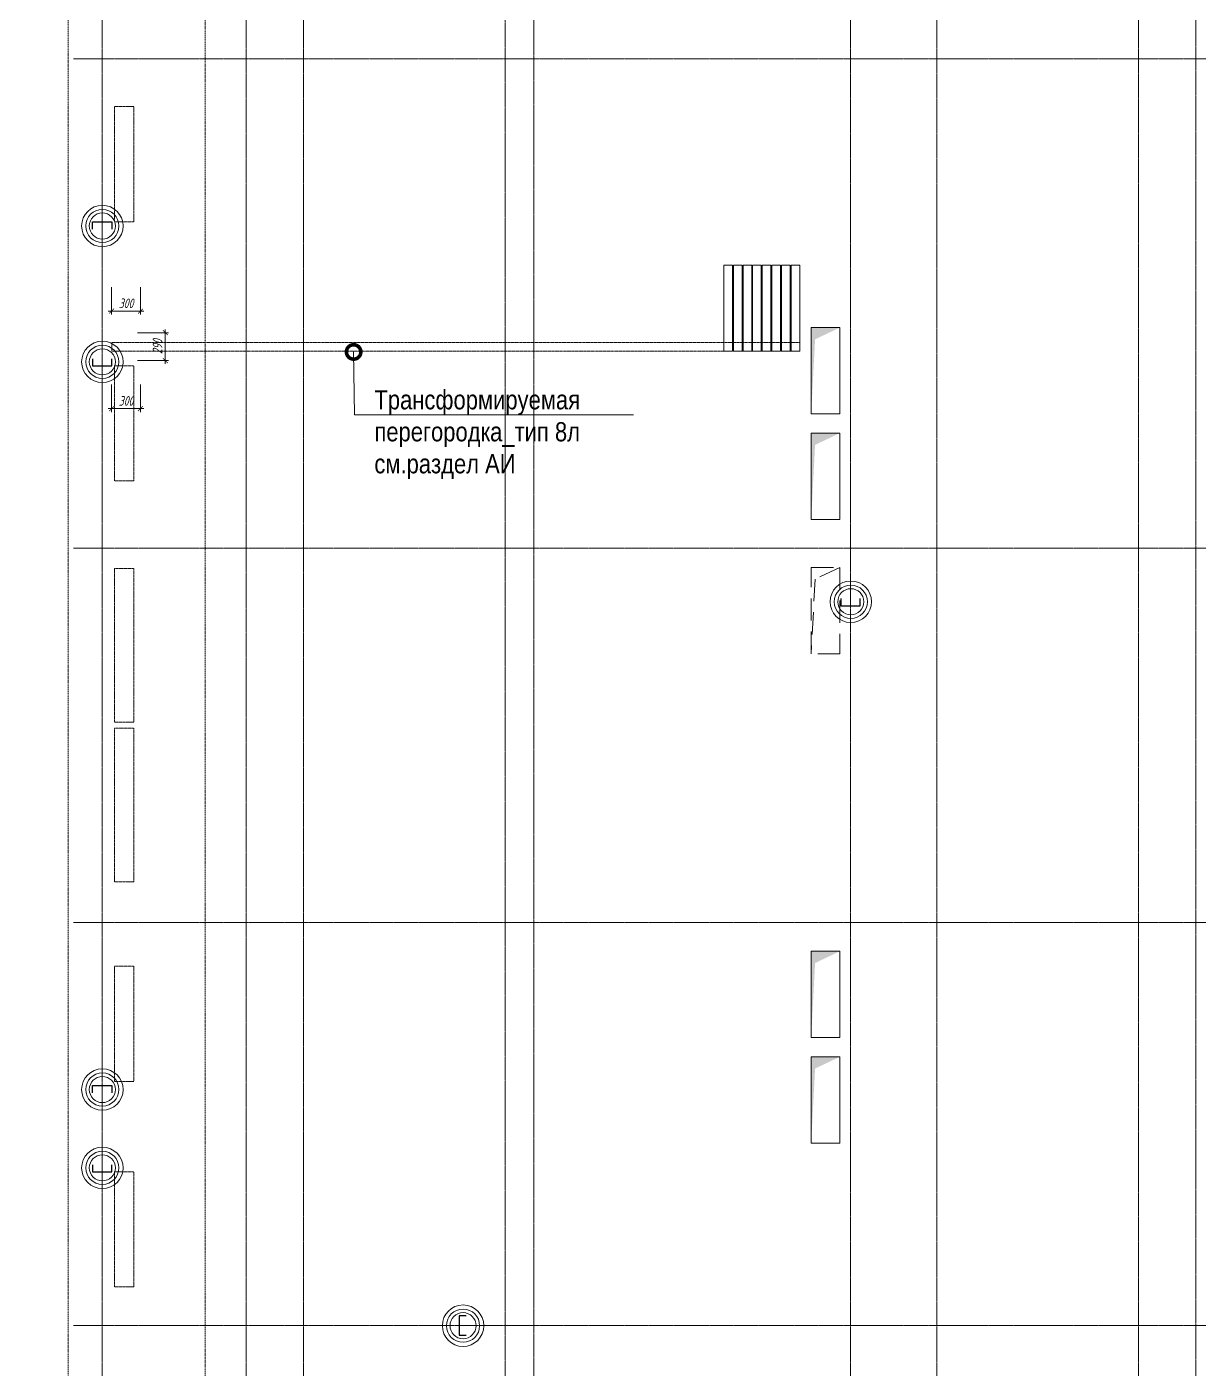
# Model space of a CAD drawing. Header units: millimetres. Extents: x -65509 to 912790, y 446 to 713294.
# Drawn here: x 211113 to 223330, y 332021 to 346010 of the extents above; entities that cross this region are included whole.
import ezdxf
from ezdxf import colors
from ezdxf.entities.mleader import LeaderData, LeaderLine
from ezdxf.math import Vec2, Vec3

# ---------------------------------------------------------------- set-up
doc = ezdxf.new("R2010")
doc.units = ezdxf.units.MM
for name, pattern in [('ADSK_Невидимые', [5, 3, -2]), ('CENTER2', [28.575, 19.05, -3.175, 3.175, -3.175]), ('DASHED', [19.05, 12.7, -6.35]), ('HIDDEN', [9.525, 6.35, -3.175]), ('HIDDEN2', [4.7625, 3.175, -1.5875])]:
    doc.linetypes.add(name, pattern=pattern)
doc.layers.get('Defpoints').update_dxf_attribs({"color": 250})
doc.layers.add('АР_Делит', color=250, linetype='Continuous', lineweight=0, plot=False)
doc.layers.add('АР_Отопительные приборы', color=1, linetype='HIDDEN2', lineweight=0, true_color=0xff0000)
for name, color, linetype, lineweight in [('АР_Разрезы марка', 7, 'Continuous', 13), ('КМ_Фахверки', 250, 'Continuous', 25), ('ОВ_Классы', 250, 'Continuous', 0), ('ОВ_Шахты', 250, 'Continuous', 5), ('РД_Оси_100', 250, 'Continuous', 0), ('ТХ_Оборудование', 250, 'Continuous', 9)]:
    doc.layers.add(name, color=color, linetype=linetype, lineweight=lineweight)
doc.styles.add('style1', font='ARIALN.TTF')
doc.styles.add('T_dim', font='romans.shx', dxfattribs={"width": 0.7, "oblique": 15})
doc.dimstyles.new('1-50', dxfattribs={"dimscale": 50, "dimtxt": 2, "dimasz": 1, "dimexe": 0.7, "dimexo": 0.6, "dimtad": 1, "dimdec": 0, "dimlfac": -1, "dimtxsty": 'T_dim', "dimblk1": 'ARCHTICK', "dimblk2": 'ARCHTICK', "dimsah": 1, "dimcen": 0, "dimdle": 0.7, "dimclrd": 256, "dimclre": 256, "dimadec": 0, "dimazin": 0, "dimtfac": 1, "dimtdec": 0, "dimtmove": 1, "dimatfit": 3, "dimfxl": 25, "dimlwd": -1, "dimlwe": -1, "dimarcsym": 2})

# ---------------------------------------------------------------- blocks, each defined once
blk = doc.blocks.new('otv пунктир')
at = {"linetype": 'HIDDEN', "ltscale": 0.07}
blk.add_lwpolyline([(0, 0), (0, 1), (1, 1), (1, 0)], close=True, dxfattribs=at)
blk.add_lwpolyline([(0, 1), (0.135, 0.137), (1, 0)], dxfattribs=at)
blk = doc.blocks.new('otv')
at = {"linetype": 'Continuous'}
blk.add_lwpolyline([(0, -1), (0, 0), (1, 0), (1, -1)], close=True, dxfattribs=at)
blk.add_solid([(0, -1), (0, 0), (0.135, -0.137), (1, 0)], dxfattribs=at)
blk = doc.blocks.new('СОШ_2200_АР_ОСИ_М100_28.05.24')
at = {"layer": 'АР_Делит', "color": 5, "linetype": 'DASHED'}
blk.add_lwpolyline([(114955, 135155), (114955, -355), (93595.036, -355), (93595.036, 13855), (94145, 13855), (94145, 68320), (66055, 68320), (66055, 13857.73), (83455, 13857.73), (83455, -355), (45245, -355), (45245, 13145), (44695, 13145), (44695, 26755), (45245, 26755), (45245, 68320), (20455, 68320), (20455, 26755), (27955, 26755), (27955, 13145), (-355, 13145), (-355, 100855)], dxfattribs=at)
at = {"layer": 'РД_Оси_100', "linetype": 'CENTER2'}
for p, q in [((94500, -6155), (94500, 139938.679)), ((96000, -6155), (96000, 139938.679)), ((102300, -6155), (102300, 139938.679)), ((119910, 50400), (94200, 50400)), ((119910, 45300), (94200, 45300)), ((119910, 41400), (94200, 41400)), ((119910, 37200), (94200, 37200))]:
    blk.add_line(p, q, dxfattribs=at)
for points in [[(96600, -6155), (96600, 139938.679)], [(98700, -6194.98), (98700, 139538.679), (98550, 139938.679)], [(99000, -6195.83), (99000, 139538.679), (99150, 139938.679)], [(103200, -6155), (103200, 139938.679)], [(105300, -6155), (105300, 139938.679)], [(105900, 139938.679), (105900, -6155)]]:
    blk.add_lwpolyline(points, dxfattribs=at)
blk = doc.blocks.new('Ф_пеноблок 200')
at = {"layer": 'АР_Делит', "color": 1}
for radius in [216, 173, 136]:
    blk.add_circle((103, -42), radius, dxfattribs=at)
at = {"layer": 'КМ_Фахверки'}
blk.add_lwpolyline([(0, -75), (0, 0), (200, 0), (200, -75)], dxfattribs=at)
blk = doc.blocks.new('_ArchTick')
at = {"color": 0, "linetype": 'ByBlock', "const_width": 0.15}
blk.add_lwpolyline([(-0.5, -0.5), (0.5, 0.5)], dxfattribs=at)
blk = doc.blocks.new('*D548')
at = {"layer": 'Defpoints', "color": 0, "lineweight": 25, "transparency": 16777216}
for p in [(212238, 342822), (212238, 342532), (212556, 342532)]:
    blk.add_point(p, dxfattribs=at)
at = {"layer": 'АР_Делит', "color": 0, "transparency": 16777216}
for p, q in [((212268, 342822), (212591, 342822)), ((212556, 342857), (212556, 342497)), ((212268, 342532), (212591, 342532))]:
    blk.add_line(p, q, dxfattribs=at)
at = {"layer": 'АР_Делит', "color": 0, "transparency": 16777216, "xscale": 50, "yscale": 50, "zscale": 50}
for p, rotation in [((212556, 342822), 90), ((212556, 342532), 270)]:
    blk.add_blockref('_ArchTick', p, dxfattribs=dict(at, rotation=rotation))
at = {"layer": 'АР_Делит', "color": 0, "transparency": 16777216, "insert": (212475, 342677), "char_height": 100, "attachment_point": 5, "rotation": 90, "style": 'T_dim'}
blk.add_mtext('290', dxfattribs=at)
blk = doc.blocks.new('*D551')
at = {"layer": 'Defpoints', "color": 0, "lineweight": 25, "transparency": 16777216}
for p in [(211997, 342312), (212297, 342312), (212297, 342031)]:
    blk.add_point(p, dxfattribs=at)
at = {"layer": 'АР_Делит', "color": 0, "transparency": 16777216}
for p, q in [((211997, 342282), (211997, 341996)), ((212297, 342282), (212297, 341996)), ((211962, 342031), (212332, 342031))]:
    blk.add_line(p, q, dxfattribs=at)
at = {"layer": 'АР_Делит', "color": 0, "transparency": 16777216, "xscale": 50, "yscale": 50, "zscale": 50, "rotation": 180}
blk.add_blockref('_ArchTick', (211997, 342031), dxfattribs=at)
at = {"layer": 'АР_Делит', "color": 0, "transparency": 16777216, "xscale": 50, "yscale": 50, "zscale": 50}
blk.add_blockref('_ArchTick', (212297, 342031), dxfattribs=at)
at = {"layer": 'АР_Делит', "color": 0, "transparency": 16777216, "insert": (212147, 342112), "char_height": 100, "attachment_point": 5, "style": 'T_dim'}
blk.add_mtext('300', dxfattribs=at)
blk = doc.blocks.new('*D552')
at = {"layer": 'Defpoints', "color": 0, "lineweight": 25, "transparency": 16777216}
for p in [(211997, 343328), (212297, 343328), (212297, 343048)]:
    blk.add_point(p, dxfattribs=at)
at = {"layer": 'АР_Делит', "color": 0, "transparency": 16777216}
for p, q in [((211997, 343298), (211997, 343013)), ((212297, 343298), (212297, 343013)), ((211962, 343048), (212332, 343048))]:
    blk.add_line(p, q, dxfattribs=at)
at = {"layer": 'АР_Делит', "color": 0, "transparency": 16777216, "xscale": 50, "yscale": 50, "zscale": 50, "rotation": 180}
blk.add_blockref('_ArchTick', (211997, 343048), dxfattribs=at)
at = {"layer": 'АР_Делит', "color": 0, "transparency": 16777216, "xscale": 50, "yscale": 50, "zscale": 50}
blk.add_blockref('_ArchTick', (212297, 343048), dxfattribs=at)
at = {"layer": 'АР_Делит', "color": 0, "transparency": 16777216, "insert": (212147, 343129), "char_height": 100, "attachment_point": 5, "style": 'T_dim'}
blk.add_mtext('300', dxfattribs=at)
blk = doc.blocks.new('_DotSmall')
at = {"color": 0, "linetype": 'ByBlock', "const_width": 0.5}
blk.add_lwpolyline([(-0.0625, 0, 1), (0.0625, 0, 1)], format="xyb", close=True, dxfattribs=at)
blk = doc.blocks.new('Bottom_R_1200')
at = {"layer": 'АР_Отопительные приборы'}
blk.add_lwpolyline([(-600, -100), (600, -100), (600, 100), (-600, 100)], close=True, dxfattribs=at)
blk = doc.blocks.new('Bottom_L_1200')
at = {"layer": 'АР_Отопительные приборы'}
blk.add_lwpolyline([(600, -100), (-600, -100), (-600, 100), (600, 100)], close=True, dxfattribs=at)
blk = doc.blocks.new('Bottom_L_1600')
at = {"layer": 'АР_Отопительные приборы'}
blk.add_lwpolyline([(800, -100), (-800, -100), (-800, 100), (800, 100)], close=True, dxfattribs=at)

msp = doc.modelspace()

# ---------------------------------------------------------------- linework, layer by layer
at = {"layer": 'АР_Разрезы марка', "linetype": 'DASHED', "lineweight": 0}
msp.add_lwpolyline([(214984.238, 432881.126), (214984.238, 395913.3), (212971.267, 395913.3), (212971.267, 293307.049)], dxfattribs=at)
at = {"layer": 'ТХ_Оборудование'}
for points in [[(218377.159, 342631.733), (218377.159, 343527.733), (218467.159, 343527.733), (218467.159, 342631.733)], [(218477.159, 342631.733), (218477.159, 343527.733), (218567.159, 343527.733), (218567.159, 342631.733)], [(218577.159, 342631.733), (218577.159, 343527.733), (218667.159, 343527.733), (218667.159, 342631.733)], [(218677.159, 342631.733), (218677.159, 343527.733), (218767.159, 343527.733), (218767.159, 342631.733)], [(218777.159, 342631.733), (218777.159, 343527.733), (218867.159, 343527.733), (218867.159, 342631.733)], [(218877.159, 342631.733), (218877.159, 343527.733), (218967.159, 343527.733), (218967.159, 342631.733)], [(218977.159, 342631.733), (218977.159, 343527.733), (219067.159, 343527.733), (219067.159, 342631.733)], [(219077.159, 342631.733), (219077.159, 343527.733), (219167.159, 343527.733), (219167.159, 342631.733)]]:
    msp.add_lwpolyline(points, close=True, dxfattribs=at)
at = {"layer": 'ТХ_Оборудование', "linetype": 'ADSK_Невидимые'}
msp.add_lwpolyline([(211997.159, 342721.733), (219167.159, 342721.733), (219167.159, 342631.733), (211997.159, 342631.733)], close=True, dxfattribs=at)

# ---------------------------------------------------------------- block references
at = {"layer": 'АР_Отопительные приборы', "rotation": 270}
for name, p in [('Bottom_R_1200', (212127.158, 344579.002)), ('Bottom_L_1200', (212127.158, 341879.001)), ('Bottom_L_1600', (212127.158, 339564.9)), ('Bottom_L_1600', (212127.158, 337899.668)), ('Bottom_L_1200', (212127.158, 335619.044)), ('Bottom_L_1200', (212127.158, 333479.001))]:
    msp.add_blockref(name, p, dxfattribs=at)
at = {"layer": 'КМ_Фахверки'}
for p in [(211797.159, 343976.733), (211797.159, 334976.733)]:
    msp.add_blockref('Ф_пеноблок 200', p, dxfattribs=at)
at = {"layer": 'КМ_Фахверки', "xscale": -1}
for p, rotation in [((211797.159, 342476.733), 180), ((219597.159, 339976.733), 180), ((211797.159, 334076.733), 180), ((215617.159, 332576.733), 90)]:
    msp.add_blockref('Ф_пеноблок 200', p, dxfattribs=dict(at, rotation=rotation))
at = {"layer": 'ОВ_Классы', "xscale": 900, "yscale": 300, "rotation": 270}
msp.add_blockref('otv пунктир', (219287.159, 340376.732), dxfattribs=at)
at = {"layer": 'ОВ_Шахты', "color": 1, "xscale": 300, "yscale": 900, "zscale": 1400}
for p in [(219287.158, 342876.733), (219287.159, 341776.733), (219287.159, 336376.733), (219287.159, 335276.733)]:
    msp.add_blockref('otv', p, dxfattribs=at)
at = {"layer": 'РД_Оси_100'}
msp.add_blockref('СОШ_2200_АР_ОСИ_М100_28.05.24', (117397.159, 295276.733), dxfattribs=at)

# ---------------------------------------------------------------- dimensions: what is measured, and where the dimension line sits
at = {"layer": 'АР_Делит', "color": 0}
for base, p1, p2, picture, middle in [((212297.159, 343047.917), (211997.159, 343328.46), (212297.159, 343328.46), '*D552', (212147.159, 343129.167)), ((212297.159, 342031.128), (211997.159, 342311.671), (212297.159, 342311.671), '*D551', (212147.159, 342112.378))]:
    dim = msp.add_linear_dim(base=base, p1=p1, p2=p2, dimstyle='1-50', override={"dimclrd": 0, "dimclre": 0}, dxfattribs=at)
    dim.commit()
    dim.dimension.update_dxf_attribs({"geometry": picture, "text_midpoint": middle})
dim = msp.add_linear_dim(base=(212556.125, 342531.733), p1=(212238.134, 342821.733), p2=(212238.134, 342531.733), angle=90, dimstyle='1-50', override={"dimclrd": 0, "dimclre": 0}, dxfattribs=at)
dim.commit()
dim.dimension.update_dxf_attribs({"geometry": '*D548', "text_midpoint": (212474.875, 342676.733)})

# ---------------------------------------------------------------- leaders
at = {"layer": 'ТХ_Оборудование'}
ml = msp.add_multileader_mtext('Standard', dxfattribs=at)
ml.set_content('\\pxsm1;Трансформируемая перегородка_тип 8л см.раздел АИ ', color=256, style='style1')
ml.set_leader_properties(color=256, linetype='ByLayer', lineweight=9)
ml.set_arrow_properties(name='DOTSMALL')
ml.build(insert=Vec2(0, 0))
ml.multileader.update_dxf_attribs({"text_left_attachment_type": 6, "text_right_attachment_type": 6, "text_bottom_attachment_type": 10, "dogleg_length": 25, "arrow_head_size": 300})
ctx = ml.context
ctx.base_point, ctx.char_height, ctx.arrow_head_size, ctx.landing_gap_size, ctx.plane_origin = Vec3(214685.106, 341968.243), 200, 300, 50, Vec3(206064.619, 345153.183)
ctx.left_attachment, ctx.right_attachment, ctx.top_attachment = 6, 6, 10
notes = []
notes.append((ctx, [(0, (1, 1, 0), (214527.096, 341968.243), (1, 0), 158.01, [(1, [(214518.757, 342622.103)], 0, [])])]))
ctx.mtext.insert, ctx.mtext.width, ctx.mtext.defined_height, ctx.mtext.line_spacing_factor, ctx.mtext.flow_direction = Vec3(214735.106, 342223.768), 2672.40951, 2067.07, 0.3, 5
for ctx, leaders in notes:
    for number, flags, end, landing, length, lines in leaders:
        leader = LeaderData()
        leader.index, (leader.has_last_leader_line, leader.has_dogleg_vector, leader.attachment_direction) = number, flags
        leader.last_leader_point, leader.dogleg_vector, leader.dogleg_length = Vec3(end), Vec3(landing), length
        for number, points, colour, breaks in lines:
            line = LeaderLine()
            line.index, line.vertices, line.color, line.breaks = number, Vec3.list(points), colors.encode_raw_color(colour), breaks
            leader.lines.append(line)
        ctx.leaders.append(leader)

doc.saveas('drawing.dxf')
